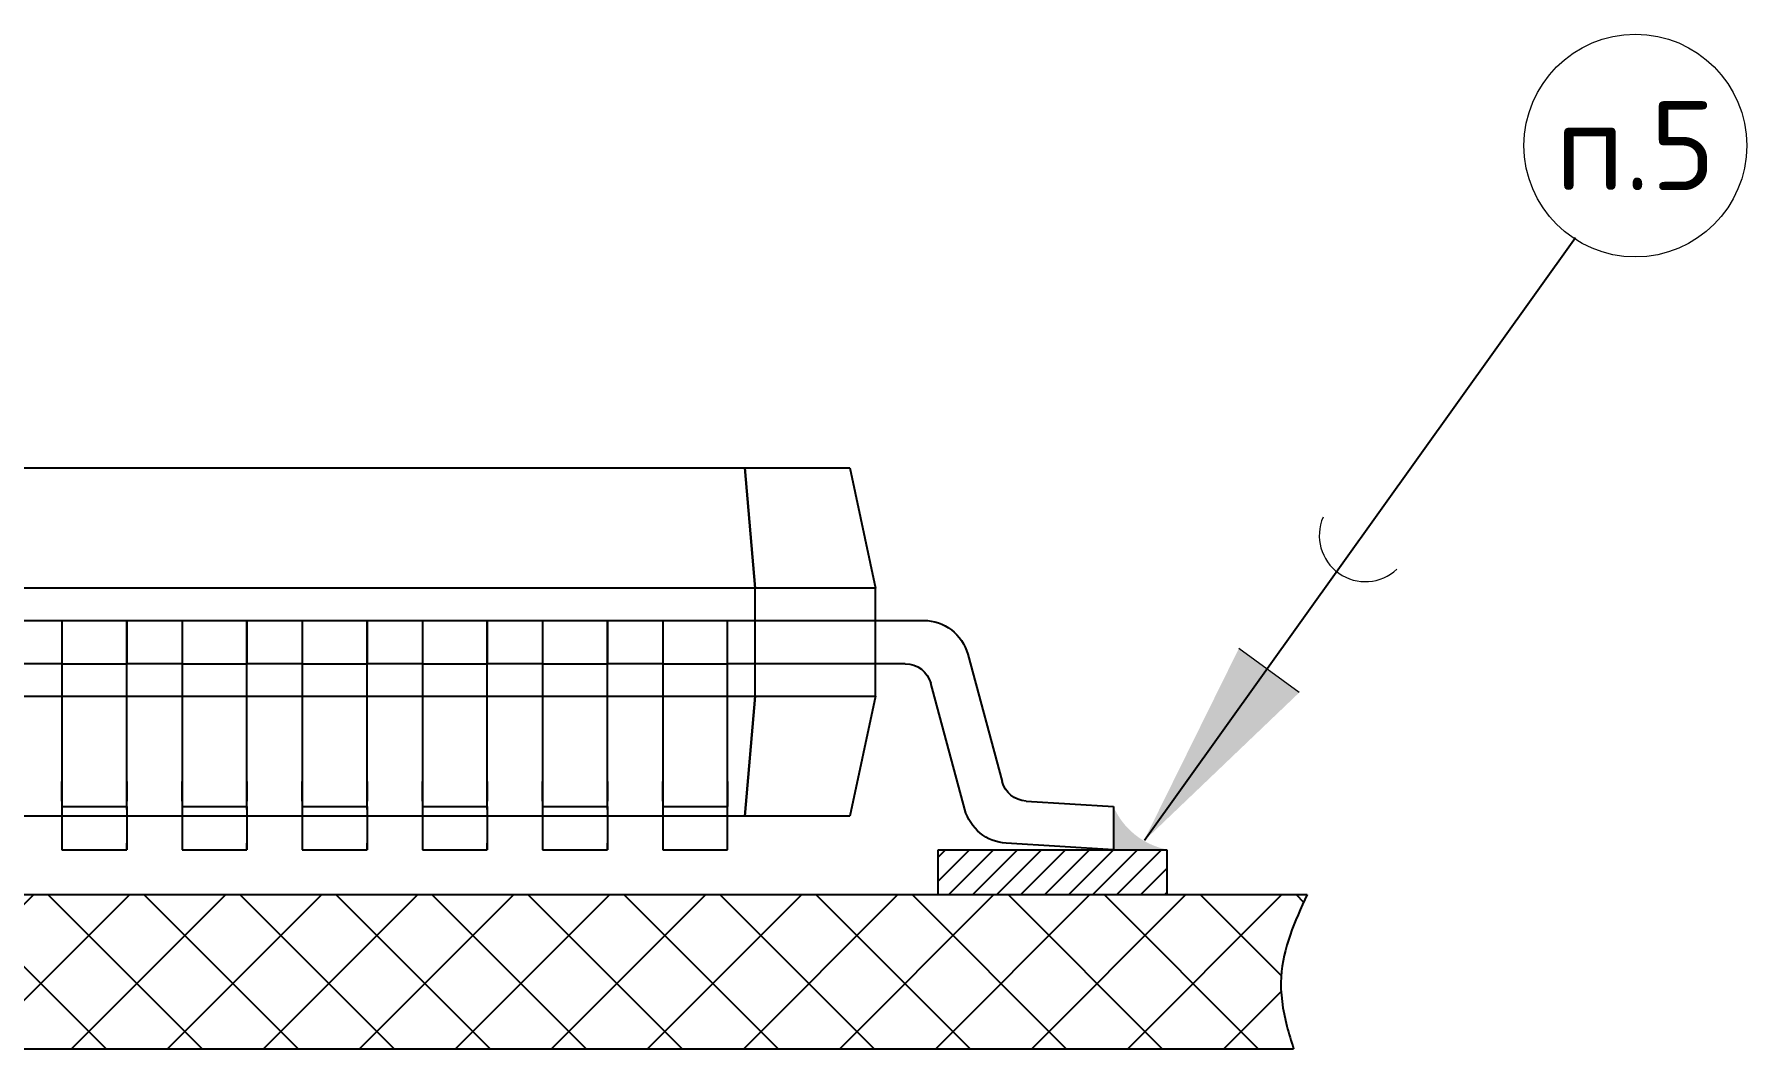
# Model space of a CAD drawing. Header units: millimetres. Extents: x -3633 to 871, y -630 to 261.
# Drawn here: x -1164.62 to -1130.02, y -389.54 to -369.04 of the extents above; entities that cross this region are included whole.
import ezdxf

# ---------------------------------------------------------------- set-up
doc = ezdxf.new("R2010")
doc.units = ezdxf.units.MM
for name, color, linetype, lineweight in [('Размерные линии', 7, 'Continuous', 15), ('Сплошная тонкая', 7, 'Continuous', 20), ('Штриховка', 7, 'Continuous', 9)]:
    doc.layers.add(name, color=color, linetype=linetype, lineweight=lineweight)
doc.styles.add('Main', font='isocpeur.ttf', dxfattribs={"height": 3})

msp = doc.modelspace()

# ---------------------------------------------------------------- hatches: boundary and pattern name
at = {"layer": 'Сплошная тонкая', "lineweight": 25}
h = msp.add_hatch(dxfattribs=at)
h.set_pattern_fill('ANSI31', color=256, scale=0.108)
h.set_pattern_definition([(45, (-8111.592909696559, -4229.866617345437), (-0.2424669152688672, 0.2424669152688671), [])])
h.paths.add_polyline_path([(-1182.926969541244, -385.518132466251), (-1187.524637743675, -385.518132466251), (-1187.524637743676, -386.4225347267895), (-1182.926969541244, -386.4225347267895)])
h.paths.add_polyline_path([(-1141.738019100447, -385.5181324662519), (-1145.514679895738, -385.5181324662519), (-1146.358306587628, -385.5181324662519), (-1146.35830658763, -386.4225347267903), (-1141.738019100447, -386.4225347267904)])
h = msp.add_hatch(dxfattribs=at)
h.set_pattern_fill('ANSI37', color=256, scale=0.432)
h.set_pattern_definition([(45, (-8032.119140031471, -4229.866617345437), (-0.9698676610754686, 0.9698676610754683), []), (135, (-8032.119140031471, -4229.866617345437), (-0.9698676610754686, -0.9698676610754681), [])])
edge = h.paths.add_edge_path()
edge.add_line((-1188.794370775969, -386.4225347267895), (-1189.459171517552, -386.4225347267895))
edge.add_spline(control_points=[(-1189.459171517552, -386.4225347267895), (-1189.468606633113, -386.9563595769666), (-1189.48371565619, -387.8112057025439), (-1189.09153354439, -389.0864411286855), (-1189.637660879505, -389.4051393707953), (-1189.866232881574, -389.5385249213284)], knot_values=[0, 0, 0, 0, 0.7696681386138398, 1.232516294537366, 1.56566809091103, 1.56566809091103, 1.56566809091103, 1.56566809091103], degree=3, periodic=0)
edge.add_line((-1189.866232881573, -389.5385249213284), (-1139.176945669603, -389.5385249213284))
edge.add_spline(control_points=[(-1139.176945669604, -389.5385249213284), (-1139.224825277255, -389.3870386334845), (-1139.373466804439, -388.9167517143344), (-1139.53782974247, -387.8223842273958), (-1139.150397405883, -386.9656278102768), (-1138.904806222536, -386.4225347267904)], knot_values=[0, 0, 0, 0, 0.2211515470656793, 0.6865616764064926, 1.492397090135571, 1.492397090135571, 1.492397090135571, 1.492397090135571], degree=3, periodic=0)
edge.add_line((-1138.904806222536, -386.4225347267904), (-1188.794370775969, -386.4225347267898))
at = {"layer": 'Штриховка'}
h = msp.add_hatch(color=256, dxfattribs=at)
h.dxf.hatch_style = 1
h.paths.add_polyline_path([(-1142.206773289423, -385.347026453672), (-1140.281592897354, -381.449394673403), (-1139.671650057704, -381.8972197167925)])
h.paths.add_polyline_path([(-1142.206773289423, -385.347026453672), (-1139.671650057704, -381.8972197167943), (-1139.064626901195, -382.3429011048363)])
h = msp.add_hatch(color=256, dxfattribs=at)
h.dxf.hatch_style = 1
edge = h.paths.add_edge_path()
edge.add_line((-1142.817271289587, -384.6425493475538), (-1142.817271289583, -385.5181044601234))
edge.add_line((-1142.817271289583, -385.5181044601234), (-1141.738019100444, -385.5120563913251))
edge.add_arc((-1141.444639962877, -384.0433575704435), 1.497714106503286, 203.5826086239184, 258.7035955639871, ccw=False)

# ---------------------------------------------------------------- linework, layer by layer
at = {"layer": 'Размерные линии'}
msp.add_line((-1139.064626901195, -382.3429011048363, -3.898671634916761e-09), (-1140.281592897354, -381.449394673403, -3.898717422779894e-09), dxfattribs=at)
msp.add_circle((-1132.272401762512, -371.2891185386031, -6.780358824270136e-09), 2.25, dxfattribs=at)
msp.add_arc((-1137.725347300473, -379.1670300402063, -6.779056880280399e-09), 0.9329887965319963, 156.5740909345561, 313.0812588353691, dxfattribs=at)
at = {"layer": 'Сплошная тонкая', "lineweight": 25}
for p, q in [((-1133.481872166274, -373.1555830200125, -1.541210875800579e-08), (-1142.189348036427, -385.3303666174431, -3.897387703623962e-09)), ((-1146.35830658763, -386.4225347267895, -1.049562381673971e-09), (-1146.358306587628, -385.518132466251, -1.049562381673971e-09)), ((-1146.358306587628, -385.5181324662519, -1.049562381671286e-09), (-1145.514679895739, -385.5181324662519, 1.821798139737846e-09)), ((-1145.514679895738, -385.5181324662519, 1.821798139742482e-09), (-1141.738019100447, -385.5181324662519, 1.820655487163986e-09)), ((-1141.738019100447, -385.5181324662519, 1.820655487163986e-09), (-1141.738019100447, -386.4225347267895, -1.050960278836775e-09)), ((-1188.794370775969, -386.4225347267895, -3.908338848411632e-09), (-1138.904806222536, -386.4225347267904, -3.923433251289439e-09)), ((-1189.866232881574, -389.5385249213284, -3.908014549761279e-09), (-1139.176945669604, -389.5385249213284, -3.923350913780787e-09))]:
    msp.add_line(p, q, dxfattribs=at)
at = {"layer": 'Сплошная тонкая', "linetype": 'Continuous', "lineweight": 25, "extrusion": (-2.220446049250313e-16, 1, -2.220446049250312e-16)}
for p, q in [((-1178.969561994259, -377.8013013240345, -1.037442169840187e-09), (-1150.265373151894, -377.8013013240345, -1.037442169840187e-09)), ((-1150.051640430534, -380.2289401564865, -1.037442169840187e-09), (-1150.26537891392, -377.801301324035, -1.037442169840187e-09)), ((-1150.265373151897, -377.8013013240345, -1.037442169840187e-09), (-1148.140006680656, -377.8013013240345, -1.037442169840187e-09)), ((-1150.265373151897, -377.801301324035, -1.037442169840187e-09), (-1150.051634488071, -380.2289401564865, -1.037442169840187e-09)), ((-1148.140011699452, -377.801301324035, -1.037442169840187e-09), (-1147.624001173622, -380.2289401564865, -1.037442169840187e-09)), ((-1148.140006680654, -377.801301324035, -1.037442169840187e-09), (-1147.623996080079, -380.2289401564865, -1.037442169840187e-09)), ((-1150.051634488071, -380.2289401564865, -1.037442169840187e-09), (-1179.183300477641, -380.2289401564865, -1.037442169840187e-09)), ((-1150.051640430534, -382.4138151056929, -1.037442169840187e-09), (-1150.051640430534, -380.2289401564865, -1.037442169840187e-09)), ((-1150.051634488071, -382.4138151056929, -1.037442169840187e-09), (-1150.051634488071, -380.2289401564865, -1.037442169840187e-09)), ((-1147.623996080079, -380.2289401564865, -1.037442169840187e-09), (-1150.051634488071, -380.2289401564865, -1.037442169840187e-09)), ((-1147.624001173622, -382.4138151056929, -1.037442169840187e-09), (-1147.624001173622, -380.2289401564865, -1.037442169840187e-09)), ((-1147.623996080079, -382.4138151056929, -1.037442169840187e-09), (-1147.623996080079, -380.2289401564865, -1.037442169840187e-09)), ((-1165.175824936476, -380.8844026412482, -1.037442169840187e-09), (-1164.059111073551, -380.8844026412482, -1.037442169840187e-09)), ((-1165.17582424405, -380.8844026412482, -1.037442169840187e-09), (-1164.059110381122, -380.8844026412482, -1.037442169840187e-09)), ((-1164.05911597184, -380.8844026412482, -1.037442169840187e-09), (-1164.05911597184, -381.7583526209312, -1.037442169840187e-09)), ((-1164.059110381122, -380.8844026412482, -1.037442169840187e-09), (-1162.748185411597, -380.8844026412482, -1.037442169840187e-09)), ((-1162.748191002317, -380.8844026412482, -1.037442169840187e-09), (-1162.748191002317, -381.7583526209312, -1.037442169840187e-09)), ((-1162.748186104025, -380.8844026412482, -1.037442169840187e-09), (-1161.631472241099, -380.8844026412482, -1.037442169840187e-09)), ((-1162.748185411597, -380.8844026412482, -1.037442169840187e-09), (-1161.631471548669, -380.8844026412482, -1.037442169840187e-09)), ((-1161.631477139387, -380.8844026412482, -1.037442169840187e-09), (-1161.631477139387, -381.7583526209312, -1.037442169840187e-09)), ((-1161.631471548669, -380.8844026412482, -1.037442169840187e-09), (-1160.320546579146, -380.8844026412482, -1.037442169840187e-09)), ((-1160.320552169864, -380.8844026412482, -1.037442169840187e-09), (-1160.320552169864, -381.7583526209312, -1.037442169840187e-09)), ((-1160.320547271574, -380.8844026412482, -1.037442169840187e-09), (-1159.203833408648, -380.8844026412482, -1.037442169840187e-09)), ((-1160.320546579146, -380.8844026412482, -1.037442169840187e-09), (-1159.203832716218, -380.8844026412482, -1.037442169840187e-09)), ((-1159.203838306935, -380.8844026412482, -1.037442169840187e-09), (-1159.203838306935, -381.7583526209312, -1.037442169840187e-09)), ((-1159.203832716218, -380.8844026412482, -1.037442169840187e-09), (-1157.892907746694, -380.8844026412482, -1.037442169840187e-09)), ((-1157.892913337412, -380.8844026412482, -1.037442169840187e-09), (-1157.892913337412, -381.7583526209312, -1.037442169840187e-09)), ((-1157.892908439123, -380.8844026412482, -1.037442169840187e-09), (-1156.776194576195, -380.8844026412482, -1.037442169840187e-09)), ((-1157.892907746694, -380.8844026412482, -1.037442169840187e-09), (-1156.776193883766, -380.8844026412482, -1.037442169840187e-09)), ((-1156.776199474485, -380.8844026412482, -1.037442169840187e-09), (-1156.776199474485, -381.7583526209312, -1.037442169840187e-09)), ((-1156.776193883766, -380.8844026412482, -1.037442169840187e-09), (-1155.465268914241, -380.8844026412482, -1.037442169840187e-09)), ((-1155.465274504962, -380.8844026412482, -1.037442169840187e-09), (-1155.465274504962, -381.7583526209312, -1.037442169840187e-09)), ((-1155.465269606671, -380.8844026412482, -1.037442169840187e-09), (-1154.348555743743, -380.8844026412482, -1.037442169840187e-09)), ((-1155.465268914241, -380.8844026412482, -1.037442169840187e-09), (-1154.348555051315, -380.8844026412482, -1.037442169840187e-09)), ((-1154.348560642031, -380.8844026412482, -1.037442169840187e-09), (-1154.348560642031, -381.7583526209312, -1.037442169840187e-09)), ((-1154.348555051315, -380.8844026412482, -1.037442169840187e-09), (-1153.03763008179, -380.8844026412482, -1.037442169840187e-09)), ((-1153.037635672508, -380.8844026412482, -1.037442169840187e-09), (-1153.037635672508, -381.7583526209312, -1.037442169840187e-09)), ((-1153.03763077422, -380.8844026412482, -1.037442169840187e-09), (-1151.920916911291, -380.8844026412482, -1.037442169840187e-09)), ((-1153.03763008179, -380.8844026412482, -1.037442169840187e-09), (-1151.920916218864, -380.8844026412482, -1.037442169840187e-09)), ((-1151.920921809581, -380.8844026412482, -1.037442169840187e-09), (-1151.920921809581, -381.7583526209312, -1.037442169840187e-09)), ((-1151.920916218864, -380.8844026412482, -1.037442169840187e-09), (-1150.609991249338, -380.8844026412482, -1.037442169840187e-09)), ((-1150.609991249338, -380.8844026412482, -1.037442169840187e-09), (-1147.623996080079, -380.8844026412482, -1.037442169840187e-09)), ((-1147.623996080079, -380.8844026412482, -1.037442169840187e-09), (-1146.649768205556, -380.8844026412482, -1.037442169840187e-09)), ((-1164.059110225403, -381.5664348713606, -1.037442169840187e-09), (-1164.059110103867, -384.1408074416775, -1.037442169840187e-09)), ((-1162.748185134346, -384.1408074416775, -1.037442169840187e-09), (-1162.74818525588, -381.5664348713606, -1.037442169840187e-09)), ((-1161.631471392952, -381.5664348713606, -1.037442169840187e-09), (-1161.631471271415, -384.1408074416775, -1.037442169840187e-09)), ((-1160.320546301892, -384.1408074416775, -1.037442169840187e-09), (-1160.320546423429, -381.5664348713606, -1.037442169840187e-09)), ((-1159.203832560499, -381.5664348713606, -1.037442169840187e-09), (-1159.203832438965, -384.1408074416775, -1.037442169840187e-09)), ((-1157.892907469442, -384.1408074416775, -1.037442169840187e-09), (-1157.892907590976, -381.5664348713606, -1.037442169840187e-09)), ((-1156.776193728048, -381.5664348713606, -1.037442169840187e-09), (-1156.776193606514, -384.1408074416775, -1.037442169840187e-09)), ((-1155.465268636988, -384.1408074416775, -1.037442169840187e-09), (-1155.465268758524, -381.5664348713606, -1.037442169840187e-09)), ((-1154.348554895596, -381.5664348713606, -1.037442169840187e-09), (-1154.348554774061, -384.1408074416775, -1.037442169840187e-09)), ((-1153.037629804537, -384.1408074416775, -1.037442169840187e-09), (-1153.037629926073, -381.5664348713606, -1.037442169840187e-09)), ((-1151.920916063143, -381.5664348713606, -1.037442169840187e-09), (-1151.920915941609, -384.1408074416775, -1.037442169840187e-09)), ((-1150.609990972086, -384.1408074416775, -1.037442169840187e-09), (-1150.60999109362, -381.5664348713606, -1.037442169840187e-09)), ((-1145.759158716789, -381.5664348713606, -1.037442169840187e-09), (-1145.064060882684, -384.140807441687, -1.037442169840187e-09)), ((-1164.059111073551, -381.7583526209312, -1.037442169840187e-09), (-1165.175824936476, -381.7583526209312, -1.037442169840187e-09)), ((-1164.059110446133, -381.7583526209312, -1.037442169840187e-09), (-1165.17582430906, -381.7583526209312, -1.037442169840187e-09)), ((-1164.059110446133, -381.7583526209312, -1.037442169840187e-09), (-1162.748185476608, -381.7583526209312, -1.037442169840187e-09)), ((-1161.631472241099, -381.7583526209312, -1.037442169840187e-09), (-1162.748186104025, -381.7583526209312, -1.037442169840187e-09)), ((-1161.631471613682, -381.7583526209312, -1.037442169840187e-09), (-1162.748185476608, -381.7583526209312, -1.037442169840187e-09)), ((-1161.631471613682, -381.7583526209312, -1.037442169840187e-09), (-1160.320546644157, -381.7583526209312, -1.037442169840187e-09)), ((-1159.203833408648, -381.7583526209312, -1.037442169840187e-09), (-1160.320547271574, -381.7583526209312, -1.037442169840187e-09)), ((-1159.203832781229, -381.7583526209312, -1.037442169840187e-09), (-1160.320546644157, -381.7583526209312, -1.037442169840187e-09)), ((-1159.203832781229, -381.7583526209312, -1.037442169840187e-09), (-1157.892907811706, -381.7583526209312, -1.037442169840187e-09)), ((-1156.776194576195, -381.7583526209312, -1.037442169840187e-09), (-1157.892908439123, -381.7583526209312, -1.037442169840187e-09)), ((-1156.776193948778, -381.7583526209312, -1.037442169840187e-09), (-1157.892907811706, -381.7583526209312, -1.037442169840187e-09)), ((-1156.776193948778, -381.7583526209312, -1.037442169840187e-09), (-1155.465268979254, -381.7583526209312, -1.037442169840187e-09)), ((-1154.348555743743, -381.7583526209312, -1.037442169840187e-09), (-1155.465269606671, -381.7583526209312, -1.037442169840187e-09)), ((-1154.348555116327, -381.7583526209312, -1.037442169840187e-09), (-1155.465268979254, -381.7583526209312, -1.037442169840187e-09)), ((-1154.348555116327, -381.7583526209312, -1.037442169840187e-09), (-1153.037630146801, -381.7583526209312, -1.037442169840187e-09)), ((-1151.920916911291, -381.7583526209312, -1.037442169840187e-09), (-1153.03763077422, -381.7583526209312, -1.037442169840187e-09)), ((-1151.920916283873, -381.7583526209312, -1.037442169840187e-09), (-1153.037630146801, -381.7583526209312, -1.037442169840187e-09)), ((-1151.920916283873, -381.7583526209312, -1.037442169840187e-09), (-1150.609991314349, -381.7583526209312, -1.037442169840187e-09)), ((-1147.623996080079, -381.7583526209312, -1.037442169840187e-09), (-1150.609991314349, -381.7583526209312, -1.037442169840187e-09)), ((-1147.021587268265, -381.7583526209312, -1.037442169840187e-09), (-1147.623996080079, -381.7583526209312, -1.037442169840187e-09)), ((-1164.059116689411, -382.1532133857315, -1.037442169840187e-09), (-1164.059116809898, -384.7053851970284, -1.037442169840187e-09)), ((-1162.748191840373, -384.7053851970284, -1.037442169840187e-09), (-1162.748191719885, -382.1532133857315, -1.037442169840187e-09)), ((-1161.631477856959, -382.1532133857315, -1.037442169840187e-09), (-1161.631477977445, -384.7053851970284, -1.037442169840187e-09)), ((-1160.320553007921, -384.7053851970284, -1.037442169840187e-09), (-1160.320552887434, -382.1532133857315, -1.037442169840187e-09)), ((-1159.203839024506, -382.1532133857315, -1.037442169840187e-09), (-1159.203839144992, -384.7053851970284, -1.037442169840187e-09)), ((-1157.892914175468, -384.7053851970284, -1.037442169840187e-09), (-1157.892914054983, -382.1532133857315, -1.037442169840187e-09)), ((-1156.776200192054, -382.1532133857315, -1.037442169840187e-09), (-1156.77620031254, -384.7053851970284, -1.037442169840187e-09)), ((-1155.465275343017, -384.7053851970284, -1.037442169840187e-09), (-1155.465275222531, -382.1532133857315, -1.037442169840187e-09)), ((-1154.348561359601, -382.1532133857315, -1.037442169840187e-09), (-1154.348561480089, -384.7053851970284, -1.037442169840187e-09)), ((-1153.037636510565, -384.7053851970284, -1.037442169840187e-09), (-1153.037636390078, -382.1532133857315, -1.037442169840187e-09)), ((-1151.92092252715, -382.1532133857315, -1.037442169840187e-09), (-1151.920922647637, -384.7053851970284, -1.037442169840187e-09)), ((-1150.609997678112, -384.7053851970284, -1.037442169840187e-09), (-1150.609997557627, -382.1532133857315, -1.037442169840187e-09)), ((-1145.816867767968, -384.7053851970284, -1.037442169840187e-09), (-1146.505971248462, -382.1532133857315, -1.037442169840187e-09)), ((-1165.175824048326, -382.4138151056929, -1.037442169840187e-09), (-1164.0591101854, -382.4138151056929, -1.037442169840187e-09)), ((-1164.0591101854, -382.4138151056929, -1.037442169840187e-09), (-1162.748185215875, -382.4138151056929, -1.037442169840187e-09)), ((-1162.748185215875, -382.4138151056929, -1.037442169840187e-09), (-1161.631471352949, -382.4138151056929, -1.037442169840187e-09)), ((-1161.631471352949, -382.4138151056929, -1.037442169840187e-09), (-1160.320546383423, -382.4138151056929, -1.037442169840187e-09)), ((-1160.320546383423, -382.4138151056929, -1.037442169840187e-09), (-1159.203832520495, -382.4138151056929, -1.037442169840187e-09)), ((-1159.203832520495, -382.4138151056929, -1.037442169840187e-09), (-1157.892907550972, -382.4138151056929, -1.037442169840187e-09)), ((-1157.892907550972, -382.4138151056929, -1.037442169840187e-09), (-1156.776193688045, -382.4138151056929, -1.037442169840187e-09)), ((-1156.776193688045, -382.4138151056929, -1.037442169840187e-09), (-1155.465268718521, -382.4138151056929, -1.037442169840187e-09)), ((-1155.465268718521, -382.4138151056929, -1.037442169840187e-09), (-1154.34855485559, -382.4138151056929, -1.037442169840187e-09)), ((-1154.34855485559, -382.4138151056929, -1.037442169840187e-09), (-1153.037629886067, -382.4138151056929, -1.037442169840187e-09)), ((-1153.037629886067, -382.4138151056929, -1.037442169840187e-09), (-1151.92091602314, -382.4138151056929, -1.037442169840187e-09)), ((-1151.92091602314, -382.4138151056929, -1.037442169840187e-09), (-1150.609991053617, -382.4138151056929, -1.037442169840187e-09)), ((-1150.609991053617, -382.4138151056929, -1.037442169840187e-09), (-1150.051634488071, -382.4138151056929, -1.037442169840187e-09)), ((-1150.051640430534, -382.4138151056929, -1.037442169840187e-09), (-1150.265378913919, -384.8414539381445, -1.037442169840187e-09)), ((-1150.265373151897, -384.8414539381454, -1.037442169840187e-09), (-1150.051634488067, -382.4138151056939, -1.037442169840187e-09)), ((-1150.051634488071, -382.4138151056929, -1.037442169840187e-09), (-1147.623996080079, -382.4138151056929, -1.037442169840187e-09)), ((-1147.624001173618, -382.4138151056952, -1.037442169840187e-09), (-1148.14001169945, -384.8414539381458, -1.037442169840187e-09)), ((-1147.623996080075, -382.4138151056939, -1.037442169840187e-09), (-1148.140006680652, -384.8414539381458, -1.037442169840187e-09)), ((-1164.059117334362, -384.6425493475547, -1.037442169840187e-09), (-1164.059109711028, -384.6425493475547, -1.037442169840187e-09)), ((-1164.059110019415, -384.5346720386062, -1.037442169840187e-09), (-1164.059109711028, -384.6425493475547, -1.037442169840187e-09)), ((-1164.059109711028, -384.6425493475547, -1.037442169840187e-09), (-1162.748184741503, -384.6425493475547, -1.037442169840187e-09)), ((-1164.059109711028, -384.6425493475547, -1.037442169840187e-09), (-1164.059109711028, -385.518132466251, -1.037442169840187e-09)), ((-1162.748184741503, -384.6425493475547, -1.037442169840187e-09), (-1162.748185049892, -384.5346720386062, -1.037442169840187e-09)), ((-1162.748184741503, -384.6425493475547, -1.037442169840187e-09), (-1162.748184741503, -385.518132466251, -1.037442169840187e-09)), ((-1161.631478501909, -384.6425493475547, -1.037442169840187e-09), (-1161.631470878577, -384.6425493475547, -1.037442169840187e-09)), ((-1161.631471186964, -384.5346720386062, -1.037442169840187e-09), (-1161.631470878577, -384.6425493475547, -1.037442169840187e-09)), ((-1161.631470878577, -384.6425493475547, -1.037442169840187e-09), (-1160.320545909052, -384.6425493475547, -1.037442169840187e-09)), ((-1161.631470878577, -384.6425493475547, -1.037442169840187e-09), (-1161.631470878577, -385.518132466251, -1.037442169840187e-09)), ((-1160.320545909052, -384.6425493475547, -1.037442169840187e-09), (-1160.320546217441, -384.5346720386062, -1.037442169840187e-09)), ((-1160.320545909052, -384.6425493475547, -1.037442169840187e-09), (-1160.320545909052, -385.518132466251, -1.037442169840187e-09)), ((-1159.203839669458, -384.6425493475547, -1.037442169840187e-09), (-1159.203832046124, -384.6425493475547, -1.037442169840187e-09)), ((-1159.203832354513, -384.5346720386062, -1.037442169840187e-09), (-1159.203832046124, -384.6425493475547, -1.037442169840187e-09)), ((-1159.203832046124, -384.6425493475547, -1.037442169840187e-09), (-1157.8929070766, -384.6425493475547, -1.037442169840187e-09)), ((-1159.203832046124, -384.6425493475547, -1.037442169840187e-09), (-1159.203832046124, -385.518132466251, -1.037442169840187e-09)), ((-1157.8929070766, -384.6425493475547, -1.037442169840187e-09), (-1157.892907384989, -384.5346720386062, -1.037442169840187e-09)), ((-1157.8929070766, -384.6425493475547, -1.037442169840187e-09), (-1157.8929070766, -385.518132466251, -1.037442169840187e-09)), ((-1156.776200837007, -384.6425493475547, -1.037442169840187e-09), (-1156.776193213672, -384.6425493475547, -1.037442169840187e-09)), ((-1156.776193522061, -384.5346720386062, -1.037442169840187e-09), (-1156.776193213672, -384.6425493475547, -1.037442169840187e-09)), ((-1156.776193213672, -384.6425493475547, -1.037442169840187e-09), (-1155.465268244149, -384.6425493475547, -1.037442169840187e-09)), ((-1156.776193213672, -384.6425493475547, -1.037442169840187e-09), (-1156.776193213672, -385.518132466251, -1.037442169840187e-09)), ((-1155.465268244149, -384.6425493475547, -1.037442169840187e-09), (-1155.465268552536, -384.5346720386062, -1.037442169840187e-09)), ((-1155.465268244149, -384.6425493475547, -1.037442169840187e-09), (-1155.465268244149, -385.518132466251, -1.037442169840187e-09)), ((-1154.348562004554, -384.6425493475547, -1.037442169840187e-09), (-1154.348554381221, -384.6425493475547, -1.037442169840187e-09)), ((-1154.34855468961, -384.5346720386062, -1.037442169840187e-09), (-1154.348554381221, -384.6425493475547, -1.037442169840187e-09)), ((-1154.348554381221, -384.6425493475547, -1.037442169840187e-09), (-1153.037629411697, -384.6425493475547, -1.037442169840187e-09)), ((-1154.348554381221, -384.6425493475547, -1.037442169840187e-09), (-1154.348554381221, -385.518132466251, -1.037442169840187e-09)), ((-1153.037629411697, -384.6425493475547, -1.037442169840187e-09), (-1153.037629720084, -384.5346720386062, -1.037442169840187e-09)), ((-1153.037629411697, -384.6425493475547, -1.037442169840187e-09), (-1153.037629411697, -385.518132466251, -1.037442169840187e-09)), ((-1151.920923172102, -384.6425493475547, -1.037442169840187e-09), (-1151.920915548768, -384.6425493475547, -1.037442169840187e-09)), ((-1151.920915857156, -384.5346720386062, -1.037442169840187e-09), (-1151.920915548768, -384.6425493475547, -1.037442169840187e-09)), ((-1151.920915548768, -384.6425493475547, -1.037442169840187e-09), (-1150.609990579244, -384.6425493475547, -1.037442169840187e-09)), ((-1151.920915548768, -384.6425493475547, -1.037442169840187e-09), (-1151.920915548768, -385.518132466251, -1.037442169840187e-09)), ((-1150.60999789419, -384.534672038604, -1.037442169840187e-09), (-1150.609998202579, -384.6425493475524, -1.037442169840187e-09)), ((-1150.609990579244, -384.6425493475547, -1.037442169840187e-09), (-1150.609990887633, -384.5346720386062, -1.037442169840187e-09)), ((-1150.609990579244, -385.518132466251, -1.037442169840187e-09), (-1150.609990579244, -384.6425493475547, -1.037442169840187e-09)), ((-1144.581049700033, -384.534672038604, -1.037442169840187e-09), (-1142.817271289587, -384.6425493475524, -1.037442169840187e-09)), ((-1142.817271289587, -384.6425493475547, -1.037442169840187e-09), (-1142.817271289587, -385.518132466251, -1.037442169840187e-09)), ((-1164.059109711028, -384.8414539381454, -1.037442169840187e-09), (-1165.175823573954, -384.8414539381454, -1.037442169840187e-09)), ((-1162.748184741503, -384.8414539381454, -1.037442169840187e-09), (-1164.059109711028, -384.8414539381454, -1.037442169840187e-09)), ((-1161.631470878577, -384.8414539381454, -1.037442169840187e-09), (-1162.748184741503, -384.8414539381454, -1.037442169840187e-09)), ((-1160.320545909052, -384.8414539381454, -1.037442169840187e-09), (-1161.631470878577, -384.8414539381454, -1.037442169840187e-09)), ((-1159.203832046124, -384.8414539381454, -1.037442169840187e-09), (-1160.320545909052, -384.8414539381454, -1.037442169840187e-09)), ((-1157.8929070766, -384.8414539381454, -1.037442169840187e-09), (-1159.203832046124, -384.8414539381454, -1.037442169840187e-09)), ((-1156.776193213672, -384.8414539381454, -1.037442169840187e-09), (-1157.8929070766, -384.8414539381454, -1.037442169840187e-09)), ((-1155.465268244149, -384.8414539381454, -1.037442169840187e-09), (-1156.776193213672, -384.8414539381454, -1.037442169840187e-09)), ((-1154.348554381221, -384.8414539381454, -1.037442169840187e-09), (-1155.465268244149, -384.8414539381454, -1.037442169840187e-09)), ((-1153.037629411697, -384.8414539381454, -1.037442169840187e-09), (-1154.348554381221, -384.8414539381454, -1.037442169840187e-09)), ((-1151.920915548768, -384.8414539381454, -1.037442169840187e-09), (-1153.037629411697, -384.8414539381454, -1.037442169840187e-09)), ((-1150.609990579244, -384.8414539381454, -1.037442169840187e-09), (-1151.920915548768, -384.8414539381454, -1.037442169840187e-09)), ((-1150.265373151894, -384.8414539381454, -1.037442169840187e-09), (-1150.609990579244, -384.8414539381454, -1.037442169840187e-09)), ((-1148.140006680654, -384.8414539381454, -1.037442169840187e-09), (-1150.265373151894, -384.8414539381454, -1.037442169840187e-09)), ((-1164.059116955768, -385.3856967735449, -1.037442169840187e-09), (-1164.059117334362, -385.518132466251, -1.037442169840187e-09)), ((-1162.748192364839, -385.518132466251, -1.037442169840187e-09), (-1162.748191986245, -385.3856967735449, -1.037442169840187e-09)), ((-1161.631478123317, -385.3856967735449, -1.037442169840187e-09), (-1161.631478501909, -385.518132466251, -1.037442169840187e-09)), ((-1160.320553532386, -385.518132466251, -1.037442169840187e-09), (-1160.320553153794, -385.3856967735449, -1.037442169840187e-09)), ((-1159.203839290864, -385.3856967735449, -1.037442169840187e-09), (-1159.203839669458, -385.518132466251, -1.037442169840187e-09)), ((-1157.892914699935, -385.518132466251, -1.037442169840187e-09), (-1157.89291432134, -385.3856967735449, -1.037442169840187e-09)), ((-1156.776200458412, -385.3856967735449, -1.037442169840187e-09), (-1156.776200837007, -385.518132466251, -1.037442169840187e-09)), ((-1155.465275867483, -385.518132466251, -1.037442169840187e-09), (-1155.465275488889, -385.3856967735449, -1.037442169840187e-09)), ((-1154.348561625959, -385.3856967735449, -1.037442169840187e-09), (-1154.348562004554, -385.518132466251, -1.037442169840187e-09)), ((-1153.03763703503, -385.518132466251, -1.037442169840187e-09), (-1153.037636656436, -385.3856967735449, -1.037442169840187e-09)), ((-1151.920922793508, -385.3856967735449, -1.037442169840187e-09), (-1151.920923172102, -385.518132466251, -1.037442169840187e-09)), ((-1150.609998202579, -385.518132466251, -1.037442169840187e-09), (-1150.609997823984, -385.3856967735449, -1.037442169840187e-09)), ((-1142.817271289587, -385.518132466251, -1.037442169840187e-09), (-1144.982575725204, -385.3856967735449, -1.037442169840187e-09)), ((-1164.059117334362, -385.518132466251, -1.037442169840187e-09), (-1164.059109711028, -385.518132466251, -1.037442169840187e-09)), ((-1164.059109711028, -385.518132466251, -1.037442169840187e-09), (-1162.748184741503, -385.518132466251, -1.037442169840187e-09)), ((-1161.631478501909, -385.518132466251, -1.037442169840187e-09), (-1161.631470878577, -385.518132466251, -1.037442169840187e-09)), ((-1161.631470878577, -385.518132466251, -1.037442169840187e-09), (-1160.320545909052, -385.518132466251, -1.037442169840187e-09)), ((-1159.203839669458, -385.518132466251, -1.037442169840187e-09), (-1159.203832046124, -385.518132466251, -1.037442169840187e-09)), ((-1159.203832046124, -385.518132466251, -1.037442169840187e-09), (-1157.8929070766, -385.518132466251, -1.037442169840187e-09)), ((-1156.776200837007, -385.518132466251, -1.037442169840187e-09), (-1156.776193213672, -385.518132466251, -1.037442169840187e-09)), ((-1156.776193213672, -385.518132466251, -1.037442169840187e-09), (-1155.465268244149, -385.518132466251, -1.037442169840187e-09)), ((-1154.348562004554, -385.518132466251, -1.037442169840187e-09), (-1154.348554381221, -385.518132466251, -1.037442169840187e-09)), ((-1154.348554381221, -385.518132466251, -1.037442169840187e-09), (-1153.037629411697, -385.518132466251, -1.037442169840187e-09)), ((-1151.920923172102, -385.518132466251, -1.037442169840187e-09), (-1151.920915548768, -385.518132466251, -1.037442169840187e-09)), ((-1151.920915548768, -385.518132466251, -1.037442169840187e-09), (-1150.609990579244, -385.518132466251, -1.037442169840187e-09))]:
    msp.add_line(p, q, dxfattribs=at)
at = {"layer": 'Сплошная тонкая', "linetype": 'Continuous', "lineweight": 25, "extrusion": (4.930380657631323e-32, -2.220446049250313e-16, -1)}
for centre, radius, start, end in [((1146.649768205546, -381.8069053975812, 1.037526948003654e-09), 0.9225027563316949, 89.99999999940073, 164.8900672495822), ((1147.021587268265, -382.2924331640704, 1.037527055812475e-09), 0.5340805431394011, 90, 164.8900672494622), ((1144.54844486288, -384.0015876633386, 1.037527435321011e-09), 0.5340805431394073, 273.5000000001141, 344.8900672484493), ((1144.926258279213, -384.4649146708132, 1.037527538200273e-09), 0.9225027563316986, 273.5000000001402, 344.8900672498667)]:
    msp.add_arc(centre, radius, start, end, dxfattribs=at)
at = {"layer": 'Сплошная тонкая', "linetype": 'Continuous', "lineweight": 25, "extrusion": (4.93038065763132e-32, -2.220446049250311e-16, -1)}
msp.add_ellipse((-1164.059110381122, -381.8069053975812, -1.037442169840187e-09), major_axis=(-1.374562468903705e-16, 0.9225027563316932), ratio=1e-06, start_param=0, end_param=1.307078250545153, dxfattribs=at)
at = {"layer": 'Сплошная тонкая', "linetype": 'Continuous', "lineweight": 25}
for centre, major_axis, start_param, end_param in [((-1162.748185411597, -381.8069053975812, -1.037442169840187e-09), (-2.048367761366896e-16, 0.922502756331694), -1.307078257384882, -6.8397283392585e-09), ((-1160.320546579146, -381.8069053975812, -1.037442169840187e-09), (-2.048367761366896e-16, 0.922502756331694), -1.307078257384882, -6.8397283392585e-09), ((-1157.892907746694, -381.8069053975812, -1.037442169840187e-09), (-2.048367761366896e-16, 0.922502756331694), -1.307078257384882, -6.8397283392585e-09), ((-1155.465268914241, -381.8069053975812, -1.037442169840187e-09), (-2.048367761366896e-16, 0.922502756331694), -1.307078257384882, -6.8397283392585e-09), ((-1153.03763008179, -381.8069053975812, -1.037442169840187e-09), (-2.048367761366896e-16, 0.922502756331694), -1.307078257384882, -6.8397283392585e-09), ((-1150.609991249338, -381.8069053975812, -1.037442169840187e-09), (-2.048367761366896e-16, 0.922502756331694), -1.307078257384882, -6.8397283392585e-09), ((-1162.74818504419, -384.0015876633386, -1.037442169840187e-09), (1.185896911509606e-16, -0.5340805431394048), -1.307078252314344, -0.06108652559286432), ((-1160.320546211739, -384.0015876633386, -1.037442169840187e-09), (1.18589687134768e-16, -0.5340805431393999), -1.307078252314348, -0.06108652559284966), ((-1157.892907379288, -384.0015876633386, -1.037442169840187e-09), (1.18589687134768e-16, -0.5340805431393999), -1.307078252314348, -0.06108652559284966), ((-1155.465268546835, -384.0015876633386, -1.037442169840187e-09), (1.18589687134768e-16, -0.5340805431393999), -1.307078252314348, -0.06108652559284966), ((-1153.037629714383, -384.0015876633386, -1.037442169840187e-09), (1.185896911509606e-16, -0.5340805431394048), -1.307078252314344, -0.06108652559286432), ((-1150.609990881932, -384.0015876633386, -1.037442169840187e-09), (1.185896911509606e-16, -0.5340805431394048), -1.307078252314344, -0.06108652559286432)]:
    msp.add_ellipse(centre, major_axis=major_axis, ratio=1e-06, start_param=start_param, end_param=end_param, dxfattribs=at)
at = {"layer": 'Сплошная тонкая', "linetype": 'Continuous', "lineweight": 25, "extrusion": (4.930380657631306e-32, -2.220446049250311e-16, -1)}
for centre in [(-1161.631471548669, -381.8069053975812, -1.037442169840187e-09), (-1159.203832716218, -381.8069053975812, -1.037442169840187e-09), (-1156.776193883766, -381.8069053975812, -1.037442169840187e-09), (-1154.348555051315, -381.8069053975812, -1.037442169840187e-09), (-1151.920916218864, -381.8069053975812, -1.037442169840187e-09)]:
    msp.add_ellipse(centre, major_axis=(-2.048367600719231e-16, 0.9225027563316932), ratio=1e-06, start_param=0, end_param=1.307078250545153, dxfattribs=at)
at = {"layer": 'Сплошная тонкая', "linetype": 'Continuous', "lineweight": 25, "extrusion": (4.93038065763132e-32, -2.220446049250312e-16, -1)}
msp.add_ellipse((-1164.059110013716, -384.0015876633386, -1.037442169840187e-09), major_axis=(-6.669389463155942e-18, -0.534080543139402), ratio=1e-06, start_param=0.0610865109014188, end_param=1.307078237622899, dxfattribs=at)
at = {"layer": 'Сплошная тонкая', "linetype": 'Continuous', "lineweight": 25, "extrusion": (4.930380657631319e-32, -2.220446049250312e-16, -1)}
for centre in [(-1161.631471181262, -384.0015876633386, -1.037442169840187e-09), (-1159.203832348811, -384.0015876633386, -1.037442169840187e-09), (-1156.776193516359, -384.0015876633386, -1.037442169840187e-09), (-1154.348554683909, -384.0015876633386, -1.037442169840187e-09), (-1151.920915851458, -384.0015876633386, -1.037442169840187e-09)]:
    msp.add_ellipse(centre, major_axis=(1.185897062116783e-16, -0.534080543139402), ratio=1e-06, start_param=0.06108651234184877, end_param=1.307078239063329, dxfattribs=at)
at = {"layer": 'Сплошная тонкая', "lineweight": 25}
msp.add_spline([(-1138.904806222536, -386.4225347267904, -3.923433251289439e-09), (-1139.429643098425, -388.0821281279093, -1.006805849979529e-09), (-1139.313007258403, -389.0806248880924, -1.006625630737787e-09), (-1139.176945669604, -389.5385249213284, -3.923350913780787e-09)], degree=3, dxfattribs=at)

# ---------------------------------------------------------------- texts
at = {"layer": 'Размерные линии', "insert": (-1132.272401762512, -371.2891185386031, -6.780358824270136e-09), "char_height": 1.8, "attachment_point": 5, "style": 'Main'}
msp.add_mtext_dynamic_manual_height_columns('\\pxqc;п.5', width=2.166949885010763, gutter_width=27, heights=[0], dxfattribs=at)

doc.saveas('drawing.dxf')
